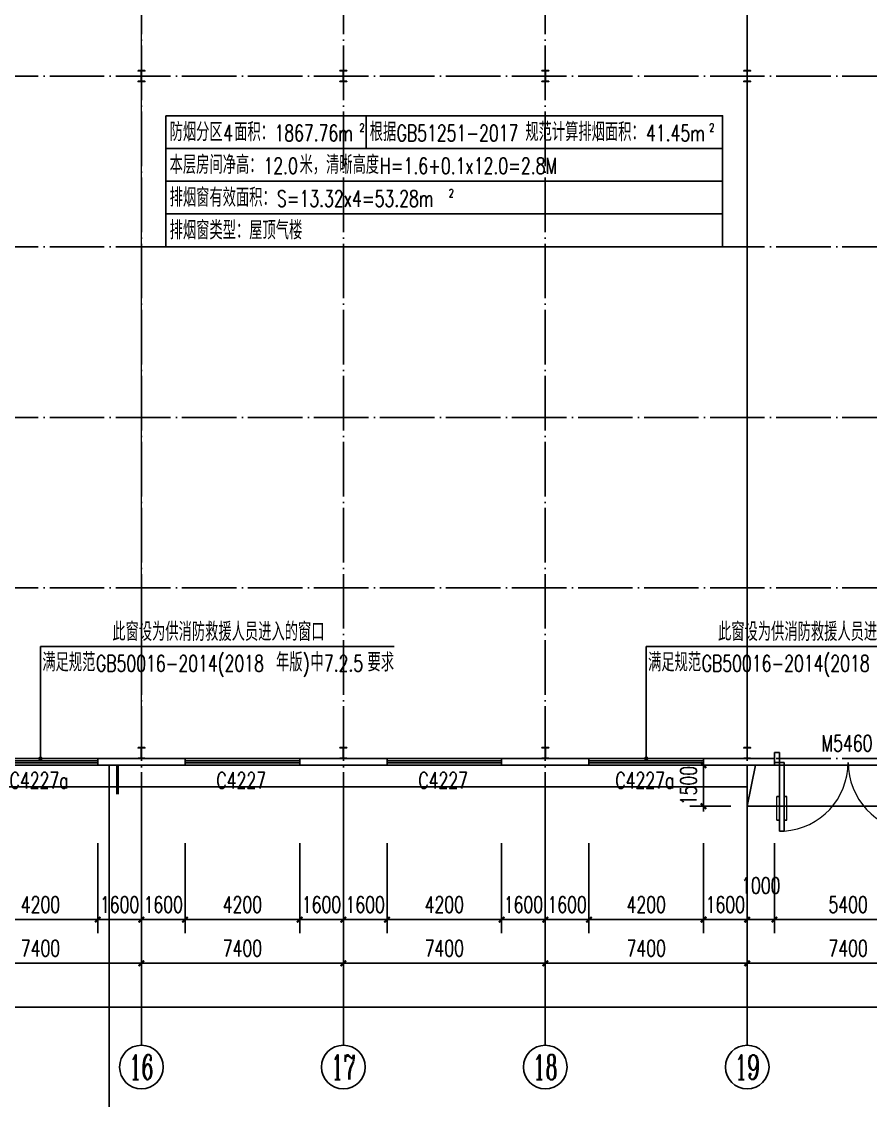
# Model space of a CAD drawing. Extents: x 13898408 to 14113608, y -853943 to -68012.
# Drawn here: x 14023215 to 14054325, y -302165 to -262646 of the extents above; entities that cross this region are included whole.
import ezdxf
from ezdxf.enums import TextEntityAlignment as Align

# ---------------------------------------------------------------- set-up
doc = ezdxf.new("R2010")
doc.units = 0
doc.header["$LTSCALE"] = 1000
doc.header["$MEASUREMENT"] = 0
doc.linetypes.add('DASH', pattern=[0.35, 0.25, -0.1])
doc.linetypes.add('DOTE', pattern=[2.42, 2, -0.2, 0.02, -0.2])
for name, color, linetype in [('AXIS', 3, 'Continuous'), ('AXIS_TEXT', 7, 'Continuous'), ('COLUMN', 2, 'Continuous'), ('DIM_IDEN', 3, 'Continuous'), ('DIM_LEAD', 3, 'Continuous'), ('DOTE', 1, 'DOTE'), ('PUB_DIM', 3, 'Continuous'), ('PUB_TEXT', 7, 'Continuous'), ('WALL-PARAPET', 6, 'Continuous'), ('WINDOW', 4, 'Continuous'), ('WINDOW_TEXT', 7, 'Continuous')]:
    doc.layers.add(name, color=color, linetype=linetype)
doc.styles.add('_TCH_AXIS', font='COMPLEX', dxfattribs={"bigfont": 'GBCBIG'})
doc.styles.add('_TCH_DIM', font='SIMPLEX', dxfattribs={"bigfont": 'GBCBIG'})
doc.styles.add('_TCH_DIM_T3', font='SIMPLEX', dxfattribs={"width": 0.705882, "bigfont": 'GBCBIG'})
doc.styles.add('_TCH_WINDOW', font='SIMPLEX', dxfattribs={"height": 3.5, "bigfont": 'GBCBIG'})
doc.styles.add('COMPLEX', font='COMPLEX')
doc.dimstyles.new('_TCH_ARCH&&200', dxfattribs={"dimtxt": 595, "dimasz": 200, "dimexe": 500, "dimexo": 600, "dimgap": 252.5, "dimtad": 1, "dimdec": 0, "dimzin": 0, "dimdsep": 46, "dimtxsty": '_TCH_DIM_T3', "dimblk": 'ARCHTICK', "dimcen": 0.09, "dimclrt": 7, "dimazin": 2, "dimtfac": 1, "dimtdec": 0, "dimtix": 1, "dimtmove": 2, "dimatfit": 3, "dimfxl": 0, "dimtolj": 1, "dimtzin": 0, "dimarcsym": 0})

# ---------------------------------------------------------------- blocks, each defined once
blk = doc.blocks.new('A$C797E1D2B')
at = {"layer": 'COLUMN'}
h = blk.add_hatch(color=256, dxfattribs=at)
h.paths.add_polyline_path([(125, 400), (250, 400), (250, 388), (130, 388), (130, 200), (125, 200)])
h.paths.add_polyline_path([(0, 400), (125, 400), (125, 200), (120, 200), (120, 388), (0, 388)])
h.paths.add_polyline_path([(0, 12), (120, 12), (120, 200), (125, 200), (125, 0), (0, 0)])
h.paths.add_polyline_path([(125, 200), (130, 200), (130, 12), (250, 12), (250, 0), (125, 0)])
blk.add_lwpolyline([(250, 0), (250, 12), (130, 12), (130, 388), (250, 388), (250, 400), (0, 400), (0, 388), (120, 388), (120, 12), (0, 12), (0, 0)], close=True, dxfattribs=at)
blk = doc.blocks.new('_AXISO')
blk.add_circle((0, 0), 0.5)
at = {"layer": 'AXIS_TEXT', "style": 'COMPLEX', "width": 1.041667}
blk.add_attdef('A', text='', height=0.56, dxfattribs=at).set_placement((-0.25, -0.28), (0.25, -0.28), align=Align.FIT)
blk = doc.blocks.new('_ArchTick')
at = {"color": 0, "linetype": 'ByBlock', "const_width": 0.4}
blk.add_lwpolyline([(-0.5, -0.5), (0.5, 0.5)], dxfattribs=at)
blk = doc.blocks.new('*D58')
at = {"layer": 'AXIS', "color": 0, "lineweight": -2}
for p, q in [((13916368, -292743), (13916368, -299243)), ((14079648, -292743), (14079648, -299243)), ((13916368, -298743), (14079648, -298743))]:
    blk.add_line(p, q, dxfattribs=at)
at = {"layer": 'Defpoints', "color": 0}
for p in [(13916368, -292143), (14079648, -292143), (14079648, -298743)]:
    blk.add_point(p, dxfattribs=at)
at = {"layer": 'AXIS', "color": 0, "lineweight": -2, "xscale": 200, "yscale": 200, "zscale": 200, "rotation": 180}
blk.add_blockref('_ArchTick', (13916368, -298743), dxfattribs=at)
at = {"layer": 'AXIS', "color": 0, "lineweight": -2, "xscale": 200, "yscale": 200, "zscale": 200}
blk.add_blockref('_ArchTick', (14079648, -298743), dxfattribs=at)
at = {"layer": 'AXIS', "color": 7, "insert": (13998008, -298193), "char_height": 595, "attachment_point": 5, "style": '_TCH_DIM_T3'}
blk.add_mtext('\\A1;163280', dxfattribs=at)
blk = doc.blocks.new('*D76')
at = {"layer": 'AXIS', "color": 0, "lineweight": -2}
for p, q in [((14020208, -292743), (14020208, -297643)), ((14027608, -292743), (14027608, -297643)), ((14020208, -297143), (14027608, -297143))]:
    blk.add_line(p, q, dxfattribs=at)
at = {"layer": 'Defpoints', "color": 0}
for p in [(14020208, -292143), (14027608, -292143), (14027608, -297143)]:
    blk.add_point(p, dxfattribs=at)
at = {"layer": 'AXIS', "color": 0, "lineweight": -2, "xscale": 200, "yscale": 200, "zscale": 200, "rotation": 180}
blk.add_blockref('_ArchTick', (14020208, -297143), dxfattribs=at)
at = {"layer": 'AXIS', "color": 0, "lineweight": -2, "xscale": 200, "yscale": 200, "zscale": 200}
blk.add_blockref('_ArchTick', (14027608, -297143), dxfattribs=at)
at = {"layer": 'AXIS', "color": 7, "insert": (14023908, -296593), "char_height": 595, "attachment_point": 5, "style": '_TCH_DIM_T3'}
blk.add_mtext('\\A1;7400', dxfattribs=at)
blk = doc.blocks.new('*D77')
at = {"layer": 'AXIS', "color": 0, "lineweight": -2}
for p, q in [((14027608, -292743), (14027608, -297643)), ((14035008, -292743), (14035008, -297643)), ((14027608, -297143), (14035008, -297143))]:
    blk.add_line(p, q, dxfattribs=at)
at = {"layer": 'Defpoints', "color": 0}
for p in [(14027608, -292143), (14035008, -292143), (14035008, -297143)]:
    blk.add_point(p, dxfattribs=at)
at = {"layer": 'AXIS', "color": 0, "lineweight": -2, "xscale": 200, "yscale": 200, "zscale": 200, "rotation": 180}
blk.add_blockref('_ArchTick', (14027608, -297143), dxfattribs=at)
at = {"layer": 'AXIS', "color": 0, "lineweight": -2, "xscale": 200, "yscale": 200, "zscale": 200}
blk.add_blockref('_ArchTick', (14035008, -297143), dxfattribs=at)
at = {"layer": 'AXIS', "color": 7, "insert": (14031308, -296593), "char_height": 595, "attachment_point": 5, "style": '_TCH_DIM_T3'}
blk.add_mtext('\\A1;7400', dxfattribs=at)
blk = doc.blocks.new('*D78')
at = {"layer": 'AXIS', "color": 0, "lineweight": -2}
for p, q in [((14035008, -292743), (14035008, -297643)), ((14042408, -292743), (14042408, -297643)), ((14035008, -297143), (14042408, -297143))]:
    blk.add_line(p, q, dxfattribs=at)
at = {"layer": 'Defpoints', "color": 0}
for p in [(14035008, -292143), (14042408, -292143), (14042408, -297143)]:
    blk.add_point(p, dxfattribs=at)
at = {"layer": 'AXIS', "color": 0, "lineweight": -2, "xscale": 200, "yscale": 200, "zscale": 200, "rotation": 180}
blk.add_blockref('_ArchTick', (14035008, -297143), dxfattribs=at)
at = {"layer": 'AXIS', "color": 0, "lineweight": -2, "xscale": 200, "yscale": 200, "zscale": 200}
blk.add_blockref('_ArchTick', (14042408, -297143), dxfattribs=at)
at = {"layer": 'AXIS', "color": 7, "insert": (14038708, -296593), "char_height": 595, "attachment_point": 5, "style": '_TCH_DIM_T3'}
blk.add_mtext('\\A1;7400', dxfattribs=at)
blk = doc.blocks.new('*D79')
at = {"layer": 'AXIS', "color": 0, "lineweight": -2}
for p, q in [((14042408, -292743), (14042408, -297643)), ((14049808, -292743), (14049808, -297643)), ((14042408, -297143), (14049808, -297143))]:
    blk.add_line(p, q, dxfattribs=at)
at = {"layer": 'Defpoints', "color": 0}
for p in [(14042408, -292143), (14049808, -292143), (14049808, -297143)]:
    blk.add_point(p, dxfattribs=at)
at = {"layer": 'AXIS', "color": 0, "lineweight": -2, "xscale": 200, "yscale": 200, "zscale": 200, "rotation": 180}
blk.add_blockref('_ArchTick', (14042408, -297143), dxfattribs=at)
at = {"layer": 'AXIS', "color": 0, "lineweight": -2, "xscale": 200, "yscale": 200, "zscale": 200}
blk.add_blockref('_ArchTick', (14049808, -297143), dxfattribs=at)
at = {"layer": 'AXIS', "color": 7, "insert": (14046108, -296593), "char_height": 595, "attachment_point": 5, "style": '_TCH_DIM_T3'}
blk.add_mtext('\\A1;7400', dxfattribs=at)
blk = doc.blocks.new('*D80')
at = {"layer": 'AXIS', "color": 0, "lineweight": -2}
for p, q in [((14049808, -292743), (14049808, -297643)), ((14057208, -292743), (14057208, -297643)), ((14049808, -297143), (14057208, -297143))]:
    blk.add_line(p, q, dxfattribs=at)
at = {"layer": 'Defpoints', "color": 0}
for p in [(14049808, -292143), (14057208, -292143), (14057208, -297143)]:
    blk.add_point(p, dxfattribs=at)
at = {"layer": 'AXIS', "color": 0, "lineweight": -2, "xscale": 200, "yscale": 200, "zscale": 200, "rotation": 180}
blk.add_blockref('_ArchTick', (14049808, -297143), dxfattribs=at)
at = {"layer": 'AXIS', "color": 0, "lineweight": -2, "xscale": 200, "yscale": 200, "zscale": 200}
blk.add_blockref('_ArchTick', (14057208, -297143), dxfattribs=at)
at = {"layer": 'AXIS', "color": 7, "insert": (14053508, -296593), "char_height": 595, "attachment_point": 5, "style": '_TCH_DIM_T3'}
blk.add_mtext('\\A1;7400', dxfattribs=at)
blk = doc.blocks.new('$DorLib2D$00000011')
for p, q in [((-0.4667, 0.4709), (-0.4667, -0.0625)), ((-0.4667, 0.4709), (-0.4333, 0.4709)), ((-0.4333, 0.4709), (-0.4333, 0.0042)), ((0.4333, 0.4709), (0.4333, 0.0042)), ((0.4667, 0.4709), (0.4333, 0.4709)), ((0.4667, 0.4709), (0.4667, -0.0625)), ((-0.4833, 0.3962), (-0.4667, 0.3962)), ((-0.4167, 0.3962), (-0.4333, 0.3962)), ((0.4167, 0.3962), (0.4333, 0.3962)), ((0.4833, 0.3962), (0.4667, 0.3962)), ((-0.4833, 0.2346), (-0.4667, 0.2346)), ((-0.4167, 0.2346), (-0.4333, 0.2346)), ((0.4167, 0.2346), (0.4333, 0.2346)), ((0.4833, 0.2346), (0.4667, 0.2346)), ((-0.5, 0.0042), (-0.4333, 0.0042)), ((-0.5, 0.0042), (-0.5, -0.0625)), ((0.5, 0.0042), (0.4333, 0.0042)), ((0.5, 0.0042), (0.5, -0.0625)), ((-0.5, -0.0625), (-0.4667, -0.0625)), ((0.5, -0.0625), (0.4667, -0.0625))]:
    blk.add_line(p, q)
at = {"lineweight": 13}
for p, q in [((-0.4833, 0.3962), (-0.4833, 0.2346)), ((-0.4167, 0.3962), (-0.4167, 0.2346)), ((0.4167, 0.3962), (0.4167, 0.2346)), ((0.4833, 0.3962), (0.4833, 0.2346))]:
    blk.add_line(p, q, dxfattribs=at)
for centre, start, end in [((-0.4667, 0.0042), 0, 85.90396), ((0.4667, 0.0042), 94.09604, 180)]:
    blk.add_arc(centre, 0.4667, start, end, dxfattribs=at)
blk = doc.blocks.new('$TCHSYS$WIN2D')
for p, q in [((-0.5, 0.5), (0.5, 0.5)), ((-0.5, 0.5), (-0.5, -0.5)), ((0.5, 0.5), (0.5, -0.5)), ((0.5, 0.1667), (-0.5, 0.1667)), ((0.5, -0.1667), (-0.5, -0.1667)), ((-0.5, -0.5), (0.5, -0.5))]:
    blk.add_line(p, q)
blk = doc.blocks.new('*D330')
at = {"layer": 'Defpoints', "color": 0}
for p in [(14048208, -289883), (14049808, -289883), (14049808, -291383)]:
    blk.add_point(p, dxfattribs=at)
at = {"layer": 'PUB_DIM', "color": 0, "lineweight": -2}
for p, q in [((14049208, -289883), (14047708, -289883)), ((14048208, -289883), (14048208, -289683)), ((14048208, -291383), (14048208, -289883)), ((14049208, -291383), (14047708, -291383)), ((14048208, -291383), (14048208, -291583))]:
    blk.add_line(p, q, dxfattribs=at)
at = {"layer": 'PUB_DIM', "color": 0, "lineweight": -2, "xscale": 200, "yscale": 200, "zscale": 200}
for p, rotation in [((14048208, -289883), 270), ((14048208, -291383), 90)]:
    blk.add_blockref('_ArchTick', p, dxfattribs=dict(at, rotation=rotation))
at = {"layer": 'PUB_DIM', "color": 7, "insert": (14047658, -290633), "char_height": 595, "attachment_point": 5, "rotation": 90, "style": '_TCH_DIM_T3'}
blk.add_mtext('\\A1;1500', dxfattribs=at)
blk = doc.blocks.new('*D394')
at = {"layer": 'Defpoints', "color": 0}
for p in [(14021808, -292143), (14026008, -292143), (14026008, -295543)]:
    blk.add_point(p, dxfattribs=at)
at = {"layer": 'PUB_DIM', "color": 0, "lineweight": -2}
for p, q in [((14021808, -292743), (14021808, -296043)), ((14026008, -292743), (14026008, -296043)), ((14021808, -295543), (14026008, -295543))]:
    blk.add_line(p, q, dxfattribs=at)
at = {"layer": 'PUB_DIM', "color": 0, "lineweight": -2, "xscale": 200, "yscale": 200, "zscale": 200, "rotation": 180}
blk.add_blockref('_ArchTick', (14021808, -295543), dxfattribs=at)
at = {"layer": 'PUB_DIM', "color": 0, "lineweight": -2, "xscale": 200, "yscale": 200, "zscale": 200}
blk.add_blockref('_ArchTick', (14026008, -295543), dxfattribs=at)
at = {"layer": 'PUB_DIM', "color": 7, "insert": (14023908, -294993), "char_height": 595, "attachment_point": 5, "style": '_TCH_DIM_T3'}
blk.add_mtext('\\A1;4200', dxfattribs=at)
blk = doc.blocks.new('*D395')
at = {"layer": 'Defpoints', "color": 0}
for p in [(14026008, -292143), (14027608, -292143), (14027608, -295543)]:
    blk.add_point(p, dxfattribs=at)
at = {"layer": 'PUB_DIM', "color": 0, "lineweight": -2}
for p, q in [((14026008, -292743), (14026008, -296043)), ((14027608, -292743), (14027608, -296043)), ((14026008, -295543), (14025808, -295543)), ((14026008, -295543), (14027608, -295543)), ((14027608, -295543), (14027808, -295543))]:
    blk.add_line(p, q, dxfattribs=at)
at = {"layer": 'PUB_DIM', "color": 0, "lineweight": -2, "xscale": 200, "yscale": 200, "zscale": 200}
blk.add_blockref('_ArchTick', (14026008, -295543), dxfattribs=at)
at = {"layer": 'PUB_DIM', "color": 0, "lineweight": -2, "xscale": 200, "yscale": 200, "zscale": 200, "rotation": 180}
blk.add_blockref('_ArchTick', (14027608, -295543), dxfattribs=at)
at = {"layer": 'PUB_DIM', "color": 7, "insert": (14026808, -294993), "char_height": 595, "attachment_point": 5, "style": '_TCH_DIM_T3'}
blk.add_mtext('\\A1;1600', dxfattribs=at)
blk = doc.blocks.new('*D396')
at = {"layer": 'Defpoints', "color": 0}
for p in [(14027608, -292143), (14029208, -292143), (14029208, -295543)]:
    blk.add_point(p, dxfattribs=at)
at = {"layer": 'PUB_DIM', "color": 0, "lineweight": -2}
for p, q in [((14027608, -292743), (14027608, -296043)), ((14029208, -292743), (14029208, -296043)), ((14027608, -295543), (14027408, -295543)), ((14027608, -295543), (14029208, -295543)), ((14029208, -295543), (14029408, -295543))]:
    blk.add_line(p, q, dxfattribs=at)
at = {"layer": 'PUB_DIM', "color": 0, "lineweight": -2, "xscale": 200, "yscale": 200, "zscale": 200}
blk.add_blockref('_ArchTick', (14027608, -295543), dxfattribs=at)
at = {"layer": 'PUB_DIM', "color": 0, "lineweight": -2, "xscale": 200, "yscale": 200, "zscale": 200, "rotation": 180}
blk.add_blockref('_ArchTick', (14029208, -295543), dxfattribs=at)
at = {"layer": 'PUB_DIM', "color": 7, "insert": (14028408, -294993), "char_height": 595, "attachment_point": 5, "style": '_TCH_DIM_T3'}
blk.add_mtext('\\A1;1600', dxfattribs=at)
blk = doc.blocks.new('*D397')
at = {"layer": 'Defpoints', "color": 0}
for p in [(14029208, -292143), (14033408, -292143), (14033408, -295543)]:
    blk.add_point(p, dxfattribs=at)
at = {"layer": 'PUB_DIM', "color": 0, "lineweight": -2}
for p, q in [((14029208, -292743), (14029208, -296043)), ((14033408, -292743), (14033408, -296043)), ((14029208, -295543), (14033408, -295543))]:
    blk.add_line(p, q, dxfattribs=at)
at = {"layer": 'PUB_DIM', "color": 0, "lineweight": -2, "xscale": 200, "yscale": 200, "zscale": 200, "rotation": 180}
blk.add_blockref('_ArchTick', (14029208, -295543), dxfattribs=at)
at = {"layer": 'PUB_DIM', "color": 0, "lineweight": -2, "xscale": 200, "yscale": 200, "zscale": 200}
blk.add_blockref('_ArchTick', (14033408, -295543), dxfattribs=at)
at = {"layer": 'PUB_DIM', "color": 7, "insert": (14031308, -294993), "char_height": 595, "attachment_point": 5, "style": '_TCH_DIM_T3'}
blk.add_mtext('\\A1;4200', dxfattribs=at)
blk = doc.blocks.new('*D398')
at = {"layer": 'Defpoints', "color": 0}
for p in [(14033408, -292143), (14035008, -292143), (14035008, -295543)]:
    blk.add_point(p, dxfattribs=at)
at = {"layer": 'PUB_DIM', "color": 0, "lineweight": -2}
for p, q in [((14033408, -292743), (14033408, -296043)), ((14035008, -292743), (14035008, -296043)), ((14033408, -295543), (14033208, -295543)), ((14033408, -295543), (14035008, -295543)), ((14035008, -295543), (14035208, -295543))]:
    blk.add_line(p, q, dxfattribs=at)
at = {"layer": 'PUB_DIM', "color": 0, "lineweight": -2, "xscale": 200, "yscale": 200, "zscale": 200}
blk.add_blockref('_ArchTick', (14033408, -295543), dxfattribs=at)
at = {"layer": 'PUB_DIM', "color": 0, "lineweight": -2, "xscale": 200, "yscale": 200, "zscale": 200, "rotation": 180}
blk.add_blockref('_ArchTick', (14035008, -295543), dxfattribs=at)
at = {"layer": 'PUB_DIM', "color": 7, "insert": (14034208, -294993), "char_height": 595, "attachment_point": 5, "style": '_TCH_DIM_T3'}
blk.add_mtext('\\A1;1600', dxfattribs=at)
blk = doc.blocks.new('*D399')
at = {"layer": 'Defpoints', "color": 0}
for p in [(14035008, -292143), (14036608, -292143), (14036608, -295543)]:
    blk.add_point(p, dxfattribs=at)
at = {"layer": 'PUB_DIM', "color": 0, "lineweight": -2}
for p, q in [((14035008, -292743), (14035008, -296043)), ((14036608, -292743), (14036608, -296043)), ((14035008, -295543), (14034808, -295543)), ((14035008, -295543), (14036608, -295543)), ((14036608, -295543), (14036808, -295543))]:
    blk.add_line(p, q, dxfattribs=at)
at = {"layer": 'PUB_DIM', "color": 0, "lineweight": -2, "xscale": 200, "yscale": 200, "zscale": 200}
blk.add_blockref('_ArchTick', (14035008, -295543), dxfattribs=at)
at = {"layer": 'PUB_DIM', "color": 0, "lineweight": -2, "xscale": 200, "yscale": 200, "zscale": 200, "rotation": 180}
blk.add_blockref('_ArchTick', (14036608, -295543), dxfattribs=at)
at = {"layer": 'PUB_DIM', "color": 7, "insert": (14035808, -294993), "char_height": 595, "attachment_point": 5, "style": '_TCH_DIM_T3'}
blk.add_mtext('\\A1;1600', dxfattribs=at)
blk = doc.blocks.new('*D400')
at = {"layer": 'Defpoints', "color": 0}
for p in [(14036608, -292143), (14040808, -292143), (14040808, -295543)]:
    blk.add_point(p, dxfattribs=at)
at = {"layer": 'PUB_DIM', "color": 0, "lineweight": -2}
for p, q in [((14036608, -292743), (14036608, -296043)), ((14040808, -292743), (14040808, -296043)), ((14036608, -295543), (14040808, -295543))]:
    blk.add_line(p, q, dxfattribs=at)
at = {"layer": 'PUB_DIM', "color": 0, "lineweight": -2, "xscale": 200, "yscale": 200, "zscale": 200, "rotation": 180}
blk.add_blockref('_ArchTick', (14036608, -295543), dxfattribs=at)
at = {"layer": 'PUB_DIM', "color": 0, "lineweight": -2, "xscale": 200, "yscale": 200, "zscale": 200}
blk.add_blockref('_ArchTick', (14040808, -295543), dxfattribs=at)
at = {"layer": 'PUB_DIM', "color": 7, "insert": (14038708, -294993), "char_height": 595, "attachment_point": 5, "style": '_TCH_DIM_T3'}
blk.add_mtext('\\A1;4200', dxfattribs=at)
blk = doc.blocks.new('*D401')
at = {"layer": 'Defpoints', "color": 0}
for p in [(14040808, -292143), (14042408, -292143), (14042408, -295543)]:
    blk.add_point(p, dxfattribs=at)
at = {"layer": 'PUB_DIM', "color": 0, "lineweight": -2}
for p, q in [((14040808, -292743), (14040808, -296043)), ((14042408, -292743), (14042408, -296043)), ((14040808, -295543), (14040608, -295543)), ((14040808, -295543), (14042408, -295543)), ((14042408, -295543), (14042608, -295543))]:
    blk.add_line(p, q, dxfattribs=at)
at = {"layer": 'PUB_DIM', "color": 0, "lineweight": -2, "xscale": 200, "yscale": 200, "zscale": 200}
blk.add_blockref('_ArchTick', (14040808, -295543), dxfattribs=at)
at = {"layer": 'PUB_DIM', "color": 0, "lineweight": -2, "xscale": 200, "yscale": 200, "zscale": 200, "rotation": 180}
blk.add_blockref('_ArchTick', (14042408, -295543), dxfattribs=at)
at = {"layer": 'PUB_DIM', "color": 7, "insert": (14041608, -294993), "char_height": 595, "attachment_point": 5, "style": '_TCH_DIM_T3'}
blk.add_mtext('\\A1;1600', dxfattribs=at)
blk = doc.blocks.new('*D402')
at = {"layer": 'Defpoints', "color": 0}
for p in [(14042408, -292143), (14044008, -292143), (14044008, -295543)]:
    blk.add_point(p, dxfattribs=at)
at = {"layer": 'PUB_DIM', "color": 0, "lineweight": -2}
for p, q in [((14042408, -292743), (14042408, -296043)), ((14044008, -292743), (14044008, -296043)), ((14042408, -295543), (14042208, -295543)), ((14042408, -295543), (14044008, -295543)), ((14044008, -295543), (14044208, -295543))]:
    blk.add_line(p, q, dxfattribs=at)
at = {"layer": 'PUB_DIM', "color": 0, "lineweight": -2, "xscale": 200, "yscale": 200, "zscale": 200}
blk.add_blockref('_ArchTick', (14042408, -295543), dxfattribs=at)
at = {"layer": 'PUB_DIM', "color": 0, "lineweight": -2, "xscale": 200, "yscale": 200, "zscale": 200, "rotation": 180}
blk.add_blockref('_ArchTick', (14044008, -295543), dxfattribs=at)
at = {"layer": 'PUB_DIM', "color": 7, "insert": (14043208, -294993), "char_height": 595, "attachment_point": 5, "style": '_TCH_DIM_T3'}
blk.add_mtext('\\A1;1600', dxfattribs=at)
blk = doc.blocks.new('*D403')
at = {"layer": 'Defpoints', "color": 0}
for p in [(14044008, -292143), (14048208, -292143), (14048208, -295543)]:
    blk.add_point(p, dxfattribs=at)
at = {"layer": 'PUB_DIM', "color": 0, "lineweight": -2}
for p, q in [((14044008, -292743), (14044008, -296043)), ((14048208, -292743), (14048208, -296043)), ((14044008, -295543), (14048208, -295543))]:
    blk.add_line(p, q, dxfattribs=at)
at = {"layer": 'PUB_DIM', "color": 0, "lineweight": -2, "xscale": 200, "yscale": 200, "zscale": 200, "rotation": 180}
blk.add_blockref('_ArchTick', (14044008, -295543), dxfattribs=at)
at = {"layer": 'PUB_DIM', "color": 0, "lineweight": -2, "xscale": 200, "yscale": 200, "zscale": 200}
blk.add_blockref('_ArchTick', (14048208, -295543), dxfattribs=at)
at = {"layer": 'PUB_DIM', "color": 7, "insert": (14046108, -294993), "char_height": 595, "attachment_point": 5, "style": '_TCH_DIM_T3'}
blk.add_mtext('\\A1;4200', dxfattribs=at)
blk = doc.blocks.new('*D404')
at = {"layer": 'Defpoints', "color": 0}
for p in [(14048208, -292143), (14049808, -292143), (14049808, -295543)]:
    blk.add_point(p, dxfattribs=at)
at = {"layer": 'PUB_DIM', "color": 0, "lineweight": -2}
for p, q in [((14048208, -292743), (14048208, -296043)), ((14049808, -292743), (14049808, -296043)), ((14048208, -295543), (14048008, -295543)), ((14048208, -295543), (14049808, -295543)), ((14049808, -295543), (14050008, -295543))]:
    blk.add_line(p, q, dxfattribs=at)
at = {"layer": 'PUB_DIM', "color": 0, "lineweight": -2, "xscale": 200, "yscale": 200, "zscale": 200}
blk.add_blockref('_ArchTick', (14048208, -295543), dxfattribs=at)
at = {"layer": 'PUB_DIM', "color": 0, "lineweight": -2, "xscale": 200, "yscale": 200, "zscale": 200, "rotation": 180}
blk.add_blockref('_ArchTick', (14049808, -295543), dxfattribs=at)
at = {"layer": 'PUB_DIM', "color": 7, "insert": (14049008, -294993), "char_height": 595, "attachment_point": 5, "style": '_TCH_DIM_T3'}
blk.add_mtext('\\A1;1600', dxfattribs=at)
blk = doc.blocks.new('*D405')
at = {"layer": 'Defpoints', "color": 0}
for p in [(14049808, -292143), (14050808, -292143), (14050808, -295543)]:
    blk.add_point(p, dxfattribs=at)
at = {"layer": 'PUB_DIM', "color": 0, "lineweight": -2}
for p, q in [((14049808, -292743), (14049808, -296043)), ((14050808, -292743), (14050808, -296043)), ((14049808, -295543), (14050808, -295543))]:
    blk.add_line(p, q, dxfattribs=at)
at = {"layer": 'PUB_DIM', "color": 0, "lineweight": -2, "xscale": 200, "yscale": 200, "zscale": 200, "rotation": 180}
blk.add_blockref('_ArchTick', (14049808, -295543), dxfattribs=at)
at = {"layer": 'PUB_DIM', "color": 0, "lineweight": -2, "xscale": 200, "yscale": 200, "zscale": 200}
blk.add_blockref('_ArchTick', (14050808, -295543), dxfattribs=at)
at = {"layer": 'PUB_DIM', "color": 7, "insert": (14050308, -294293), "char_height": 595, "attachment_point": 5, "style": '_TCH_DIM_T3'}
blk.add_mtext('\\A1;1000', dxfattribs=at)
blk = doc.blocks.new('*D406')
at = {"layer": 'Defpoints', "color": 0}
for p in [(14050808, -292143), (14056208, -292143), (14056208, -295543)]:
    blk.add_point(p, dxfattribs=at)
at = {"layer": 'PUB_DIM', "color": 0, "lineweight": -2}
for p, q in [((14050808, -292743), (14050808, -296043)), ((14056208, -292743), (14056208, -296043)), ((14050808, -295543), (14056208, -295543))]:
    blk.add_line(p, q, dxfattribs=at)
at = {"layer": 'PUB_DIM', "color": 0, "lineweight": -2, "xscale": 200, "yscale": 200, "zscale": 200, "rotation": 180}
blk.add_blockref('_ArchTick', (14050808, -295543), dxfattribs=at)
at = {"layer": 'PUB_DIM', "color": 0, "lineweight": -2, "xscale": 200, "yscale": 200, "zscale": 200}
blk.add_blockref('_ArchTick', (14056208, -295543), dxfattribs=at)
at = {"layer": 'PUB_DIM', "color": 7, "insert": (14053508, -294993), "char_height": 595, "attachment_point": 5, "style": '_TCH_DIM_T3'}
blk.add_mtext('\\A1;5400', dxfattribs=at)

msp = doc.modelspace()

# ---------------------------------------------------------------- linework, layer by layer
for p, q in [((14035841.3, -266093.1), (14035841.3, -267293.1)), ((14028508, -267293.1), (14048908, -267293.1)), ((14028508, -268493.1), (14048908, -268493.1)), ((14028508, -269693.1), (14048908, -269693.1))]:
    msp.add_line(p, q)
at = {"ltscale": 0.5}
msp.add_line((14050108, -289883.1), (14049808, -291383.1), dxfattribs=at)
at = {"linetype": 'DASH', "ltscale": 5, "const_width": 50}
for points in [[(14027608, -239643.1), (14027608, -289643.1)], [(14049808, -239643.1), (14049808, -289643.1)]]:
    msp.add_lwpolyline(points, dxfattribs=at)
msp.add_lwpolyline([(14028508, -266093.1), (14048908, -266093.1), (14048908, -270893.1), (14028508, -270893.1)], close=True)
at = {"ltscale": 0.5}
for points in [[(14049808, -289883.1), (14049808, -291383.1), (14057208, -291383.1), (14057208, -289883.1)], [(14049808, -290683.1), (13998008, -290683.1)]]:
    msp.add_lwpolyline(points, dxfattribs=at)
at = {"layer": 'AXIS'}
for p, q in [((14027608, -292143.1), (14027608, -300143.1)), ((14035008, -292143.1), (14035008, -300143.1)), ((14042408, -292143.1), (14042408, -300143.1)), ((14049808, -292143.1), (14049808, -300143.1))]:
    msp.add_line(p, q, dxfattribs=at)
at = {"layer": 'DIM_IDEN'}
msp.add_line((14026431.1, -289883.1), (14026431.1, -303743.1), dxfattribs=at)
at = {"layer": 'DIM_IDEN', "const_width": 100}
msp.add_lwpolyline([(14026731.1, -289883.1), (14026731.1, -290949.7)], dxfattribs=at)
at = {"layer": 'DIM_LEAD'}
for p, q in [((14023908, -289643.1), (14023908, -285543.1)), ((14023908, -285543.1), (14036869.7, -285543.1)), ((14046108, -289643.1), (14046108, -285543.1)), ((14046108, -285543.1), (14059069.7, -285543.1))]:
    msp.add_line(p, q, dxfattribs=at)
at = {"layer": 'DIM_LEAD', "const_width": 80}
for points in [[(14023908, -289683.1, 1), (14023908, -289603.1, 1)], [(14046108, -289683.1, 1), (14046108, -289603.1, 1)]]:
    msp.add_lwpolyline(points, format="xyb", close=True, dxfattribs=at)
at = {"layer": 'DOTE'}
for p, q in [((14027608, -292143.1), (14027608, -237143.1)), ((14035008, -292143.1), (14035008, -237143.1)), ((14042408, -292143.1), (14042408, -237143.1)), ((14049808, -292143.1), (14049808, -237143.1)), ((14081908, -264643.1), (13914108, -264643.1)), ((14081908, -270893.1), (13914108, -270893.1)), ((14081908, -277143.1), (13914108, -277143.1)), ((14081908, -283393.1), (13914108, -283393.1)), ((14081908, -289643.1), (13914108, -289643.1))]:
    msp.add_line(p, q, dxfattribs=at)
at = {"layer": 'WALL-PARAPET'}
for p, q in [((14029208, -289643.1), (14026008, -289643.1)), ((14026008, -289643.1), (14026008, -289883.1)), ((14029208, -289883.1), (14029208, -289643.1)), ((14036608, -289643.1), (14033408, -289643.1)), ((14033408, -289643.1), (14033408, -289883.1)), ((14036608, -289883.1), (14036608, -289643.1)), ((14044008, -289643.1), (14040808, -289643.1)), ((14040808, -289643.1), (14040808, -289883.1)), ((14044008, -289883.1), (14044008, -289643.1)), ((14050808, -289643.1), (14048208, -289643.1)), ((14048208, -289643.1), (14048208, -289883.1)), ((14050808, -289883.1), (14050808, -289643.1)), ((14026008, -289883.1), (14029208, -289883.1)), ((14033408, -289883.1), (14036608, -289883.1)), ((14040808, -289883.1), (14044008, -289883.1)), ((14048208, -289883.1), (14050808, -289883.1))]:
    msp.add_line(p, q, dxfattribs=at)
at = {"layer": 'WINDOW'}
msp.add_line((14050808, -289883.1), (14056208, -289883.1), dxfattribs=at)

# ---------------------------------------------------------------- block references
at = {"rotation": 180}
for p in [(14027733, -264443.1), (14035133, -264443.1), (14042533, -264443.1), (14049933, -264443.1), (14027733, -289243.1), (14035133, -289243.1), (14042533, -289243.1), (14049933, -289243.1)]:
    msp.add_blockref('A$C797E1D2B', p, dxfattribs=at)
at = {"layer": 'AXIS'}
ref = msp.add_blockref('_AXISO', (14027608, -300943.1), dxfattribs=dict(at, xscale=1600, yscale=1600, zscale=1600))
ref.add_attrib('A', '16', dxfattribs={"layer": 'AXIS_TEXT', "ltscale": 0.5, "height": 905.1, "style": '_TCH_AXIS', "width": 0.724138}).set_placement((14027155.4, -301395.6), (14028060.5, -301395.6), align=Align.FIT)
ref = msp.add_blockref('_AXISO', (14035008, -300943.1), dxfattribs=dict(at, xscale=1600, yscale=1600, zscale=1600))
ref.add_attrib('A', '17', dxfattribs={"layer": 'AXIS_TEXT', "ltscale": 0.5, "height": 905.1, "style": '_TCH_AXIS', "width": 0.724138}).set_placement((14034555.4, -301395.6), (14035460.5, -301395.6), align=Align.FIT)
ref = msp.add_blockref('_AXISO', (14042408, -300943.1), dxfattribs=dict(at, xscale=1600, yscale=1600, zscale=1600))
ref.add_attrib('A', '18', dxfattribs={"layer": 'AXIS_TEXT', "ltscale": 0.5, "height": 905.1, "style": '_TCH_AXIS', "width": 0.724138}).set_placement((14041955.4, -301395.6), (14042860.5, -301395.6), align=Align.FIT)
ref = msp.add_blockref('_AXISO', (14049808, -300943.1), dxfattribs=dict(at, xscale=1600, yscale=1600, zscale=1600))
ref.add_attrib('A', '19', dxfattribs={"layer": 'AXIS_TEXT', "ltscale": 0.5, "height": 905.1, "style": '_TCH_AXIS', "width": 0.724138}).set_placement((14049355.4, -301395.6), (14050260.5, -301395.6), align=Align.FIT)
at = {"layer": 'WINDOW'}
ref = msp.add_blockref('$DorLib2D$00000011', (14053508, -289763.1), dxfattribs=dict(at, xscale=-5400, yscale=-5400, zscale=-5400))
ref.add_attrib('A', 'M5460', (14052528, -289380.8), dxfattribs={"layer": 'WINDOW_TEXT', "ltscale": 0.5, "height": 595, "style": '_TCH_WINDOW', "width": 0.705882})
ref = msp.add_blockref('$TCHSYS$WIN2D', (14023908, -289763.1), dxfattribs=dict(at, xscale=-4200, yscale=240, zscale=-4200))
ref.add_attrib('A', 'C4227a', (14022778, -290740.4), dxfattribs={"layer": 'WINDOW_TEXT', "ltscale": 0.5, "height": 595, "style": '_TCH_WINDOW', "width": 0.705882})
ref = msp.add_blockref('$TCHSYS$WIN2D', (14031308, -289763.1), dxfattribs=dict(at, xscale=-4200, yscale=240, zscale=-4200))
ref.add_attrib('A', 'C4227', (14030358, -290740.4), dxfattribs={"layer": 'WINDOW_TEXT', "ltscale": 0.5, "height": 595, "style": '_TCH_WINDOW', "width": 0.705882})
ref = msp.add_blockref('$TCHSYS$WIN2D', (14038708, -289763.1), dxfattribs=dict(at, xscale=-4200, yscale=240, zscale=-4200))
ref.add_attrib('A', 'C4227', (14037758, -290740.4), dxfattribs={"layer": 'WINDOW_TEXT', "ltscale": 0.5, "height": 595, "style": '_TCH_WINDOW', "width": 0.705882})
ref = msp.add_blockref('$TCHSYS$WIN2D', (14046108, -289763.1), dxfattribs=dict(at, xscale=-4200, yscale=240, zscale=-4200))
ref.add_attrib('A', 'C4227a', (14044978, -290740.4), dxfattribs={"layer": 'WINDOW_TEXT', "ltscale": 0.5, "height": 595, "style": '_TCH_WINDOW', "width": 0.705882})

# ---------------------------------------------------------------- texts
at = {"layer": 'PUB_TEXT', "style": '_TCH_DIM'}
for s, height, p in [('防烟分区', 675.18, (14028641.3, -267026.4)), ('面积：', 675.18, (14031007.3, -267026.4)), ('根据', 675.18, (14035974.6, -267026.4)), ('规范计算排烟面积：', 675.18, (14041677.6, -267026.4)), ('本层房间净高：', 675.18, (14028641.3, -268226.4)), ('米，清晰高度', 675.18, (14033401.7, -268226.4)), ('排烟窗有效面积：', 675.18, (14028641.3, -269426.4)), ('排烟窗类型：屋顶气楼', 675.18, (14028641.3, -270626.4)), ('此窗设为供消防救援人员进入的窗口', 675.177, (14026538.9, -285333.1)), ('此窗设为供消防救援人员进入的窗口', 675.177, (14048738.9, -285333.1)), ('满足规范', 675.18, (14023974.4, -286453.1)), ('年版', 675.18, (14032540.3, -286453.1)), ('中', 675.2, (14033803.3, -286453.1)), ('要求', 675.18, (14035894.8, -286453.1)), ('满足规范', 675.18, (14046174.4, -286453.1))]:
    msp.add_text(s, height=height, dxfattribs=at).set_placement(p)
at = {"layer": 'PUB_TEXT', "style": '_TCH_DIM', "width": 0.705882}
for s, height, p in [('4', 595, (14030607.3, -267026.4)), ('1867.76m', 595, (14032481.7, -267026.4)), ('2', 297.5, (14035601.7, -266676.4)), ('GB51251-2017', 595, (14036957.6, -267026.4)), ('41.45m', 595, (14046101, -267026.4)), ('2', 297.5, (14048421, -266676.4)), ('12.0', 595, (14032081.7, -268226.4)), ('H=1.6+0.1x12.0=2.8M', 595, (14036350.7, -268226.4)), ('S=13.32x4=53.28m', 595, (14032573.2, -269426.4)), ('2', 297.5, (14038873.2, -269076.4)), ('GB50016-2014(2018', 595, (14025940.3, -286453.1)), (')', 595, (14033523.3, -286453.1)), ('7.2.5', 595, (14034294.8, -286453.1)), ('GB50016-2014(2018', 595, (14048140.3, -286453.1))]:
    msp.add_text(s, height=height, dxfattribs=at).set_placement(p)

# ---------------------------------------------------------------- dimensions: what is measured, and where the dimension line sits
at = {"layer": 'AXIS'}
for p1, p2, distance, text, picture, middle in [((13916368, -292143.1), (14079648, -292143.1), -6600, '163280', '*D58', (13998008, -298193.1)), ((14020208, -292143.1), (14027608, -292143.1), -5000, '7400', '*D76', (14023908, -296593.1)), ((14027608, -292143.1), (14035008, -292143.1), -5000, '7400', '*D77', (14031308, -296593.1)), ((14035008, -292143.1), (14042408, -292143.1), -5000, '7400', '*D78', (14038708, -296593.1)), ((14042408, -292143.1), (14049808, -292143.1), -5000, '7400', '*D79', (14046108, -296593.1)), ((14049808, -292143.1), (14057208, -292143.1), -5000, '7400', '*D80', (14053508, -296593.1))]:
    dim = msp.add_aligned_dim(p1=p1, p2=p2, distance=distance, text=text, dimstyle='_TCH_ARCH&&200', dxfattribs=at)
    dim.commit()
    dim.dimension.update_dxf_attribs({"geometry": picture, "text_midpoint": middle})
at = {"layer": 'PUB_DIM'}
for p1, p2, distance, text, picture, middle in [((14049808, -291383.1), (14049808, -289883.1), 1600, '1500', '*D330', (14047658, -290633.1)), ((14021808, -292143.1), (14026008, -292143.1), -3400, '4200', '*D394', (14023908, -294993.1)), ((14026008, -292143.1), (14027608, -292143.1), -3400, '1600', '*D395', (14026808, -294993.1)), ((14027608, -292143.1), (14029208, -292143.1), -3400, '1600', '*D396', (14028408, -294993.1)), ((14029208, -292143.1), (14033408, -292143.1), -3400, '4200', '*D397', (14031308, -294993.1)), ((14033408, -292143.1), (14035008, -292143.1), -3400, '1600', '*D398', (14034208, -294993.1)), ((14035008, -292143.1), (14036608, -292143.1), -3400, '1600', '*D399', (14035808, -294993.1)), ((14036608, -292143.1), (14040808, -292143.1), -3400, '4200', '*D400', (14038708, -294993.1)), ((14040808, -292143.1), (14042408, -292143.1), -3400, '1600', '*D401', (14041608, -294993.1)), ((14042408, -292143.1), (14044008, -292143.1), -3400, '1600', '*D402', (14043208, -294993.1)), ((14044008, -292143.1), (14048208, -292143.1), -3400, '4200', '*D403', (14046108, -294993.1)), ((14048208, -292143.1), (14049808, -292143.1), -3400, '1600', '*D404', (14049008, -294993.1)), ((14050808, -292143.1), (14056208, -292143.1), -3400, '5400', '*D406', (14053508, -294993.1))]:
    dim = msp.add_aligned_dim(p1=p1, p2=p2, distance=distance, text=text, dimstyle='_TCH_ARCH&&200', dxfattribs=at)
    dim.commit()
    dim.dimension.update_dxf_attribs({"geometry": picture, "text_midpoint": middle})
dim = msp.add_linear_dim(base=(14050808, -295543.1), p1=(14049808, -292143.1), p2=(14050808, -292143.1), angle=0, text='1000', dimstyle='_TCH_ARCH&&200', dxfattribs=at)
dim.commit()
dim.dimension.update_dxf_attribs({"geometry": '*D405', "text_midpoint": (14050308, -294293.1), "dimtype": 161})

doc.saveas('drawing.dxf')
